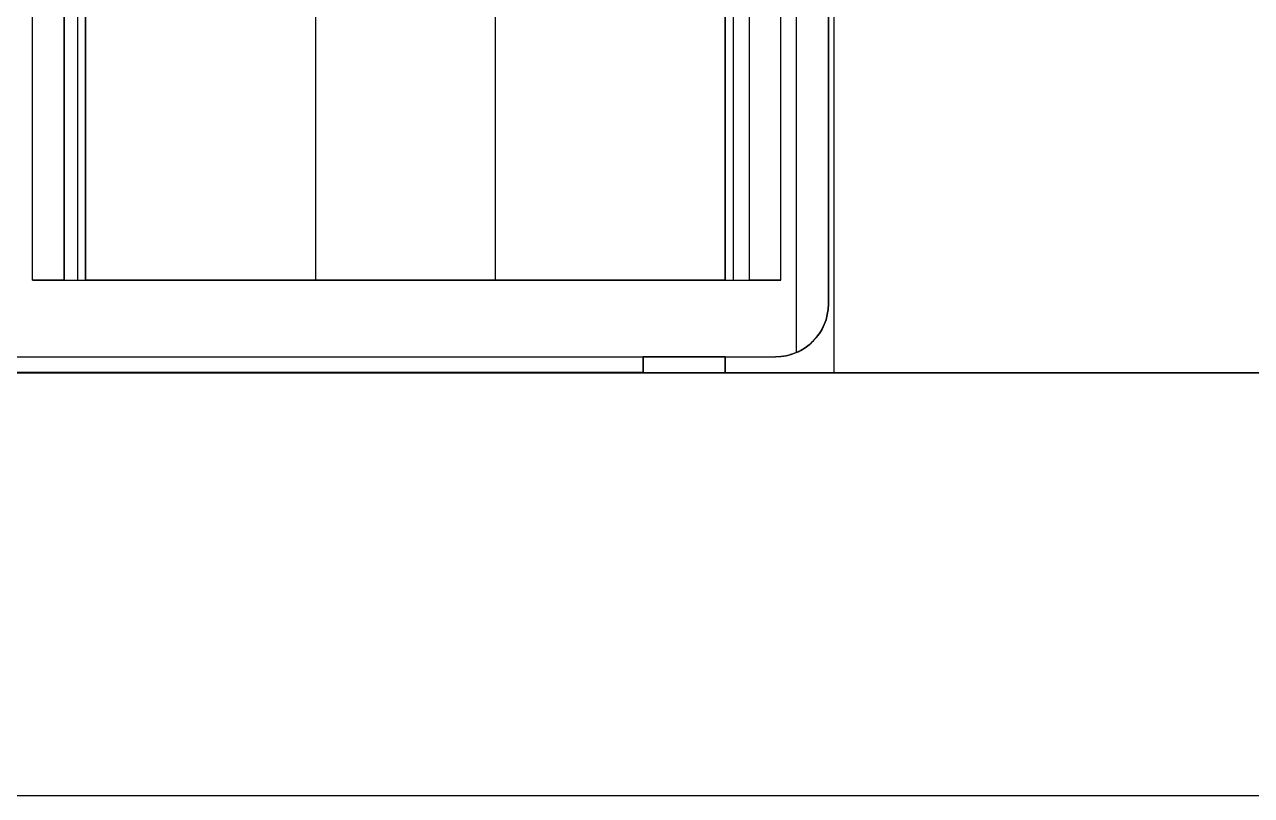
# Model space of a CAD drawing. Header units: inches. Extents: x 0 to 92454, y -34894 to 11.
# Drawn here: x 3.63 to 4.543, y 9.524 to 10.098 of the extents above; entities that cross this region are included whole.
import ezdxf

# ---------------------------------------------------------------- set-up
doc = ezdxf.new("R2010")
doc.units = ezdxf.units.IN
doc.header["$MEASUREMENT"] = 0

# ---------------------------------------------------------------- blocks, each defined once
blk = doc.blocks.new('2023_07_21_11_46_31_0481')
at = {"color": 7}
for p, q in [((106.5, 251.65, 87.6), (106.5, 274.8, 87.6)), ((106.8, 250.283, 87.6), (106.8, 274.8, 87.6)), ((105.9, 274.2, 88.2), (105.9, 251.65, 88.2)), ((107.4, 251.2, 88.2), (107.4, 274.2, 88.2)), ((107.5, 270.095, 87.4), (107.5, 249.895, 87.4)), ((107.4, 269.9, 124.1), (107.4, 251.2, 124.1)), ((93.35, 264.315, 99.989), (93.35, 251.65, 99.989)), ((105.45, 251.65, 99.989), (105.45, 264.315, 99.989)), ((92.35, 251.65, 87.6), (92.35, 261.895, 87.6)), ((92.95, 251.65, 88.2), (92.95, 261.895, 88.2)), ((93.35, 251.65, 99.989), (105.45, 251.65, 99.989)), ((107.4, 251.2, 124.1), (107.4, 251.2, 88.2)), ((63.6, 250.2, 124.1), (106.4, 250.2, 124.1)), ((66.1, 250.2, 100.5), (103.9, 250.2, 100.5)), ((103.9, 250.2, 100.5), (103.9, 249.9, 100.5)), ((103.9, 250.2, 99.989), (103.9, 249.895, 99.989)), ((105.45, 250.2, 99.989), (103.9, 250.2, 99.989)), ((105.45, 249.895, 99.989), (105.45, 250.2, 99.989)), ((106.4, 250.2, 124.1), (106.4, 250.2, 87.6)), ((1.505, 249.895, 10), (168.495, 249.895, 10)), ((20, 249.9, 152), (168.5, 249.9, 152)), ((107.5, 249.895, 87.4), (62.5, 249.895, 87.4)), ((103.9, 249.9, 100.5), (66.1, 249.9, 100.5)), ((105.45, 249.895, 99.989), (103.9, 249.895, 99.989)), ((45.2, 241.9, 152), (170, 241.9, 152)), ((50.533, 241.9, 142), (168.5, 241.9, 142))]:
    blk.add_line(p, q, dxfattribs=at)
at = {"color": 7, "extrusion": (0, 0, -1)}
for p, q in [((106.5, 251.65, 87.6), (106.5, 274.8, 87.6)), ((106.8, 250.283, 87.6), (106.8, 274.8, 87.6)), ((92.95, 268.2, 100.333), (92.95, 251.65, 100.333)), ((93.2, 268.2, 106.4), (93.2, 251.65, 106.4)), ((93.2, 268.2, 100.333), (93.2, 251.65, 100.333)), ((105.6, 268.2, 106.4), (105.6, 251.65, 106.4)), ((105.6, 268.2, 100.333), (105.6, 251.65, 100.333)), ((105.9, 268.2, 100.333), (105.9, 251.65, 100.333)), ((93.35, 251.65, 98.489), (93.35, 264.315, 98.489)), ((105.45, 264.315, 98.489), (105.45, 251.65, 98.489)), ((92.35, 251.65, 87.6), (92.35, 261.895, 87.6)), ((97.7, 258.29, 106.4), (97.7, 251.65, 106.4)), ((101.1, 258.29, 106.4), (101.1, 251.65, 106.4)), ((97.7, 256.825, 102.1), (97.7, 251.65, 102.1)), ((101.1, 256.825, 102.1), (101.1, 251.65, 102.1)), ((92.35, 251.65, 87.6), (106.5, 251.65, 87.6)), ((92.95, 251.65, 100.333), (93.2, 251.65, 100.333)), ((93.2, 251.65, 106.4), (97.7, 251.65, 106.4)), ((105.45, 251.65, 98.489), (93.35, 251.65, 98.489)), ((97.7, 251.65, 102.1), (101.1, 251.65, 102.1)), ((101.1, 251.65, 106.4), (105.6, 251.65, 106.4)), ((105.6, 251.65, 100.333), (105.9, 251.65, 100.333)), ((103.9, 250.2, 87.6), (106.4, 250.2, 87.6)), ((103.9, 250.2, 87.6), (103.9, 249.895, 87.6)), ((103.9, 250.2, 98.489), (105.45, 250.2, 98.489)), ((103.9, 249.895, 98.489), (103.9, 250.2, 98.489)), ((105.45, 250.2, 98.489), (105.45, 249.895, 98.489)), ((66.1, 249.895, 87.6), (103.9, 249.895, 87.6)), ((103.9, 249.895, 100), (103.9, 249.9, 100)), ((103.9, 249.9, 100), (168.5, 249.9, 100)), ((168.495, 249.895, 100), (103.9, 249.895, 100)), ((103.9, 249.895, 98.489), (105.45, 249.895, 98.489))]:
    blk.add_line(p, q, dxfattribs=at)
at = {"color": 7, "extrusion": (-1, 0, 0)}
for p, q in [((105.9, 274.2, 88.2), (105.9, 251.65, 88.2)), ((105.6, 268.2, 100.333), (105.6, 251.65, 100.333)), ((105.6, 268.2, 106.4), (105.6, 251.65, 106.4)), ((105.9, 268.2, 100.333), (105.9, 251.65, 100.333)), ((93.35, 264.315, 99.989), (93.35, 251.65, 99.989)), ((93.35, 251.65, 98.489), (93.35, 264.315, 98.489)), ((97.7, 258.29, 106.4), (97.7, 251.65, 106.4)), ((97.7, 256.825, 102.1), (97.7, 251.65, 102.1)), ((93.35, 251.65, 98.489), (93.35, 251.65, 99.989)), ((97.7, 251.65, 106.4), (97.7, 251.65, 102.1)), ((105.6, 251.65, 106.4), (105.6, 251.65, 100.333)), ((105.9, 251.65, 100.333), (105.9, 251.65, 88.2))]:
    blk.add_line(p, q, dxfattribs=at)
at = {"color": 7, "extrusion": (1, 0, 0)}
for p, q in [((107.4, 251.2, 88.2), (107.4, 274.2, 88.2)), ((107.5, 270.095, 87.4), (107.5, 249.895, 87.4)), ((107.4, 269.9, 124.1), (107.4, 251.2, 124.1)), ((107.5, 268.595, 82.2), (107.5, 249.895, 66)), ((92.95, 268.2, 100.333), (92.95, 251.65, 100.333)), ((93.2, 268.2, 106.4), (93.2, 251.65, 106.4)), ((93.2, 268.2, 100.333), (93.2, 251.65, 100.333)), ((105.45, 264.315, 98.489), (105.45, 251.65, 98.489)), ((105.45, 251.65, 99.989), (105.45, 264.315, 99.989)), ((92.95, 251.65, 88.2), (92.95, 261.895, 88.2)), ((101.1, 258.29, 106.4), (101.1, 251.65, 106.4)), ((101.1, 256.825, 102.1), (101.1, 251.65, 102.1)), ((92.95, 251.65, 88.2), (92.95, 251.65, 100.333)), ((93.2, 251.65, 100.333), (93.2, 251.65, 106.4)), ((101.1, 251.65, 102.1), (101.1, 251.65, 106.4)), ((105.45, 251.65, 99.989), (105.45, 251.65, 98.489)), ((107.4, 251.2, 124.1), (107.4, 251.2, 88.2)), ((103.9, 249.895, 98.489), (103.9, 250.2, 98.489)), ((103.9, 250.2, 87.6), (103.9, 249.895, 87.6)), ((103.9, 250.2, 98.489), (103.9, 250.2, 87.6)), ((103.9, 250.2, 99.989), (103.9, 249.895, 99.989)), ((103.9, 250.2, 100.5), (103.9, 250.2, 99.989)), ((103.9, 250.2, 100.5), (103.9, 249.9, 100.5)), ((105.45, 250.2, 98.489), (105.45, 250.2, 99.989)), ((105.45, 249.895, 99.989), (105.45, 250.2, 99.989)), ((105.45, 250.2, 98.489), (105.45, 249.895, 98.489)), ((103.9, 249.9, 100), (103.9, 249.9, 100.5)), ((103.9, 249.895, 100), (103.9, 249.9, 100)), ((103.9, 249.895, 87.6), (103.9, 249.895, 98.489)), ((103.9, 249.895, 99.989), (103.9, 249.895, 100)), ((105.45, 249.895, 98.489), (105.45, 249.895, 99.989)), ((107.5, 249.895, 66), (107.5, 249.895, 87.4))]:
    blk.add_line(p, q, dxfattribs=at)
at = {"color": 7, "extrusion": (0, 0.654788, -0.755813)}
for p in [(107.5, 268.595, 82.2), (62.5, 249.895, 66)]:
    blk.add_line(p, (107.5, 249.895, 66), dxfattribs=at)
at = {"color": 7, "extrusion": (0, 1, 0)}
for p, q in [((92.35, 251.65, 87.6), (106.5, 251.65, 87.6)), ((92.95, 251.65, 88.2), (92.95, 251.65, 100.333)), ((92.95, 251.65, 100.333), (93.2, 251.65, 100.333)), ((93.2, 251.65, 100.333), (93.2, 251.65, 106.4)), ((93.2, 251.65, 106.4), (97.7, 251.65, 106.4)), ((93.35, 251.65, 98.489), (93.35, 251.65, 99.989)), ((105.45, 251.65, 98.489), (93.35, 251.65, 98.489)), ((93.35, 251.65, 99.989), (105.45, 251.65, 99.989)), ((97.7, 251.65, 106.4), (97.7, 251.65, 102.1)), ((97.7, 251.65, 102.1), (101.1, 251.65, 102.1)), ((101.1, 251.65, 102.1), (101.1, 251.65, 106.4)), ((101.1, 251.65, 106.4), (105.6, 251.65, 106.4)), ((105.45, 251.65, 99.989), (105.45, 251.65, 98.489)), ((105.6, 251.65, 106.4), (105.6, 251.65, 100.333)), ((105.6, 251.65, 100.333), (105.9, 251.65, 100.333)), ((105.9, 251.65, 100.333), (105.9, 251.65, 88.2)), ((1.505, 249.895, 10), (168.495, 249.895, 10)), ((20, 249.9, 152), (168.5, 249.9, 152)), ((62.5, 249.895, 66), (107.5, 249.895, 66)), ((107.5, 249.895, 87.4), (62.5, 249.895, 87.4)), ((103.9, 249.9, 100.5), (66.1, 249.9, 100.5)), ((66.1, 249.895, 87.6), (103.9, 249.895, 87.6)), ((103.9, 249.9, 100), (103.9, 249.9, 100.5)), ((103.9, 249.9, 100), (168.5, 249.9, 100)), ((103.9, 249.895, 99.989), (103.9, 249.895, 100)), ((168.495, 249.895, 100), (103.9, 249.895, 100)), ((103.9, 249.895, 87.6), (103.9, 249.895, 98.489)), ((103.9, 249.895, 98.489), (105.45, 249.895, 98.489)), ((105.45, 249.895, 99.989), (103.9, 249.895, 99.989)), ((105.45, 249.895, 98.489), (105.45, 249.895, 99.989)), ((107.5, 249.895, 66), (107.5, 249.895, 87.4))]:
    blk.add_line(p, q, dxfattribs=at)
at = {"color": 7, "extrusion": (0, -1, 0)}
for p, q in [((63.6, 250.2, 124.1), (106.4, 250.2, 124.1)), ((66.1, 250.2, 100.5), (103.9, 250.2, 100.5)), ((105.45, 250.2, 99.989), (103.9, 250.2, 99.989)), ((103.9, 250.2, 98.489), (105.45, 250.2, 98.489)), ((103.9, 250.2, 98.489), (103.9, 250.2, 87.6)), ((103.9, 250.2, 87.6), (106.4, 250.2, 87.6)), ((103.9, 250.2, 100.5), (103.9, 250.2, 99.989)), ((105.45, 250.2, 98.489), (105.45, 250.2, 99.989)), ((106.4, 250.2, 124.1), (106.4, 250.2, 87.6)), ((45.2, 241.9, 152), (170, 241.9, 152)), ((50.533, 241.9, 142), (168.5, 241.9, 142))]:
    blk.add_line(p, q, dxfattribs=at)
at = {"color": 7, "extrusion": (0, 1, 0)}
for centre, start, end in [((-92.35, 88.2, 251.65), 180, 270), ((-106.5, 88.2, 251.65), 270, 0)]:
    blk.add_arc(centre, 0.6, start, end, dxfattribs=at)
at = {"color": 7, "extrusion": (0, -1, 0)}
for centre, start, end in [((92.35, 88.2, -251.65), 270, 360), ((106.5, 88.2, -251.65), 180, 270)]:
    blk.add_arc(centre, 0.6, start, end, dxfattribs=at)
at = {"color": 7, "extrusion": (0, 0, -1)}
for centre, start in [((-106.4, 251.2, -124.1), 180), ((-106.4, 251.2, -87.6), 246.4218), ((-106.4, 251.2, -87.6), 246.4218)]:
    blk.add_arc(centre, 1, start, 270, dxfattribs=at)
at = {"color": 7}
blk.add_arc((106.4, 251.2, 124.1), 1, 270, 0, dxfattribs=at)
blk.add_open_spline([(106.8, 250.283, 87.6), (106.878, 250.318, 87.6), (106.956, 250.364, 87.616), (107.091, 250.472, 87.67), (107.15, 250.534, 87.709), (107.263, 250.682, 87.808), (107.316, 250.784, 87.882), (107.384, 250.993, 88.039), (107.4, 251.101, 88.123), (107.4, 251.2, 88.2)], degree=3, knots=[-0.1263961, -0.1263961, -0.1263961, -0.1263961, -0.1008534, -0.1008534, -0.0753107, -0.0753107, -0.0376553, -0.0376553, 0, 0, 0, 0], dxfattribs=at)
blk.add_open_spline([(106.8, 250.283, 87.6), (106.878, 250.318, 87.6), (106.956, 250.364, 87.616), (107.091, 250.472, 87.67), (107.15, 250.534, 87.709), (107.263, 250.682, 87.808), (107.316, 250.784, 87.882), (107.384, 250.993, 88.039), (107.4, 251.101, 88.123), (107.4, 251.2, 88.2)], degree=3, knots=[-0.1263961, -0.1263961, -0.1263961, -0.1263961, -0.1008534, -0.1008534, -0.0753107, -0.0753107, -0.0376553, -0.0376553, 0, 0, 0, 0], dxfattribs=at)

msp = doc.modelspace()

# ---------------------------------------------------------------- block references
at = {"xscale": 0.03937007874015748, "yscale": 0.03937007874015748, "zscale": 0.03937007874015748}
msp.add_blockref('2023_07_21_11_46_31_0481', (0, 0), dxfattribs=at)
msp.add_blockref('2023_07_21_11_46_31_0481', (0, 0), dxfattribs=at)

doc.saveas('drawing.dxf')
